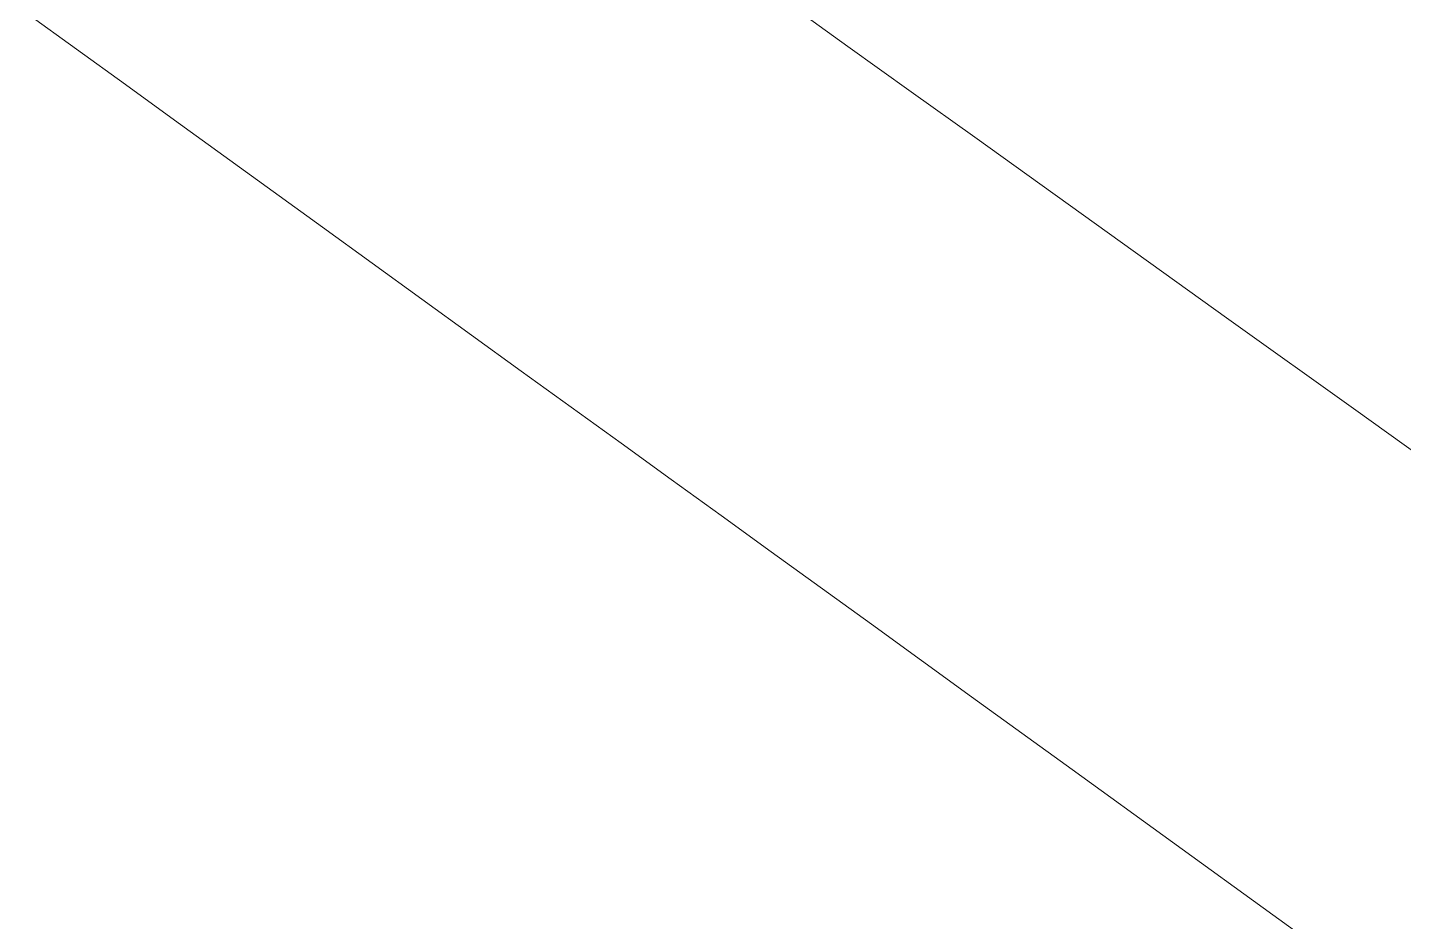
# Model space of a CAD drawing. Header units: millimetres. Extents: x 144517 to 159919, y -31393 to -20504.
# Drawn here: x 158349.88 to 158371.79, y -29900.21 to -29885.99 of the extents above; entities that cross this region are included whole.
import ezdxf

# ---------------------------------------------------------------- set-up
doc = ezdxf.new("R2010")
doc.units = ezdxf.units.MM
doc.header["$MEASUREMENT"] = 0
doc.layers.add('A - SHEET', color=7, linetype='Continuous', lineweight=9)
doc.layers.add('Layer 1', color=7, linetype='Continuous')

# ---------------------------------------------------------------- blocks, each defined once
blk = doc.blocks.new('agdsggad')
at = {"layer": 'Layer 1', "lineweight": 0}
for points in [[(284.0992, 437.4179), (284.5011, 437.1302), (284.9035, 436.8422), (285.306, 436.5541), (286.9174, 435.4007), (287.7227, 434.8243), (288.1249, 434.5364)], [(287.8302, 431.1694), (287.1948, 431.6288), (286.5587, 432.0887), (285.9223, 432.5488), (285.286, 433.0089), (284.6499, 433.4687), (284.0144, 433.9281), (283.6971, 434.1576), (283.3799, 434.3869), (283.0631, 434.6159), (282.7467, 434.8447), (282.4306, 435.0732), (282.115, 435.3014), (281.7998, 435.5293), (281.4851, 435.7568), (281.171, 435.9839), (280.8574, 436.2106), (280.5445, 436.4368), (280.2323, 436.6626), (279.9207, 436.8878), (279.6099, 437.1126), (279.2998, 437.3367)]]:
    blk.add_lwpolyline(points, dxfattribs=at)
blk = doc.blocks.new('EWRSDG')
at = {"xscale": 3.437246875556696, "yscale": 3.437246875556696, "zscale": 3.437246875556696}
blk.add_blockref('agdsggad', (-192566.76, -259573.4), dxfattribs=at)

msp = doc.modelspace()

# ---------------------------------------------------------------- block references
at = {"layer": 'A - SHEET', "xscale": 0.7307667054224303, "yscale": 0.7307667054224303, "zscale": 0.7307667054224303}
msp.add_blockref('EWRSDG', (298369.7, 158703.315, -0.002), dxfattribs=at)

doc.saveas('drawing.dxf')
